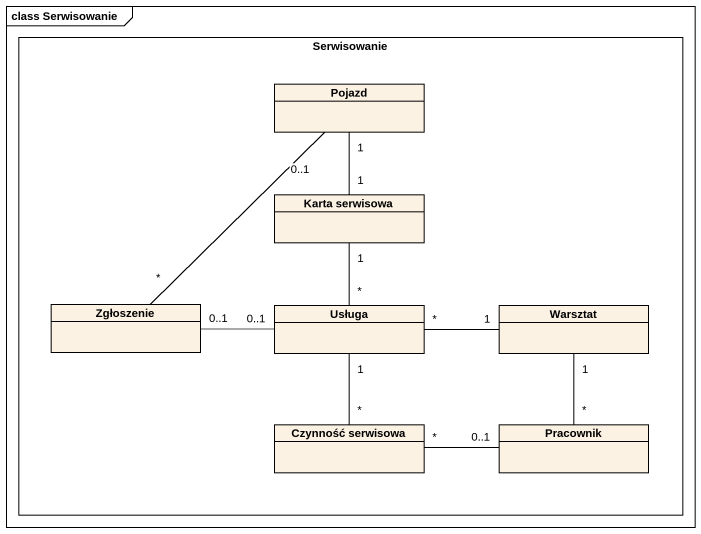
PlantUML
@startuml
mainframe class Serwisowanie
hide circle
hide empty members
rectangle Serwisowanie {
  class Pojazd
  class "Karta serwisowa" as Karta_serwisowa
  class Zgłoszenie
  class Usługa
  class Warsztat
  class "Czynność serwisowa" as Czynność_serwisowa
  class Pracownik
}
Karta_serwisowa "1" -up- "1" Pojazd
Zgłoszenie "*" -up- "0..1" Pojazd
Usługa "*" -up- "1" Karta_serwisowa
Usługa "0..1" -left- "0..1" Zgłoszenie
Usługa "*" -right- "1" Warsztat
Czynność_serwisowa "*" -up- "1" Usługa
Czynność_serwisowa "*" -right- "0..1" Pracownik
Pracownik "*" -up- "1" Warsztat
@enduml
